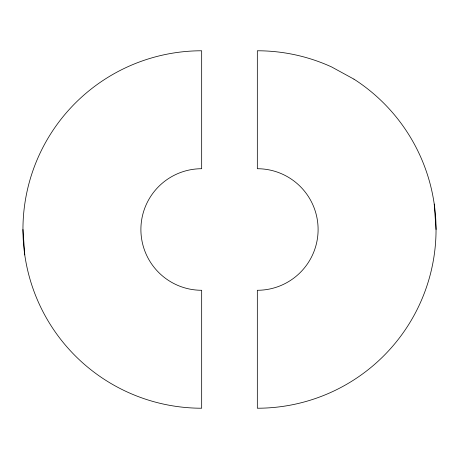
<?xml version="1.0" encoding="UTF-8"?>
<svg xmlns="http://www.w3.org/2000/svg" width="459" height="459" viewBox="0 0 459 459"><rect width="100%" height="100%" fill="white"/><g stroke="black" fill="none" stroke-linecap="round" stroke-linejoin="round"><path stroke-width="0.69" d="M434.231 204.066L436.05 229.5M22.95 229.5A178.723 178.723 0 0 0 201.673 408.223L201.673 290.277A60.777 60.777 0 0 1 140.896 229.5A60.777 60.777 0 0 1 201.673 168.723L201.673 50.777A178.723 178.723 0 0 0 22.95 229.5L24.769 254.934M353.952 79.149L331.57 66.928A178.723 178.723 0 0 0 257.327 50.777L257.327 168.723A60.777 60.777 0 0 1 318.104 229.5A60.777 60.777 0 0 1 257.327 290.277L257.327 408.223A178.723 178.723 0 0 0 353.952 79.149"/></g></svg>
